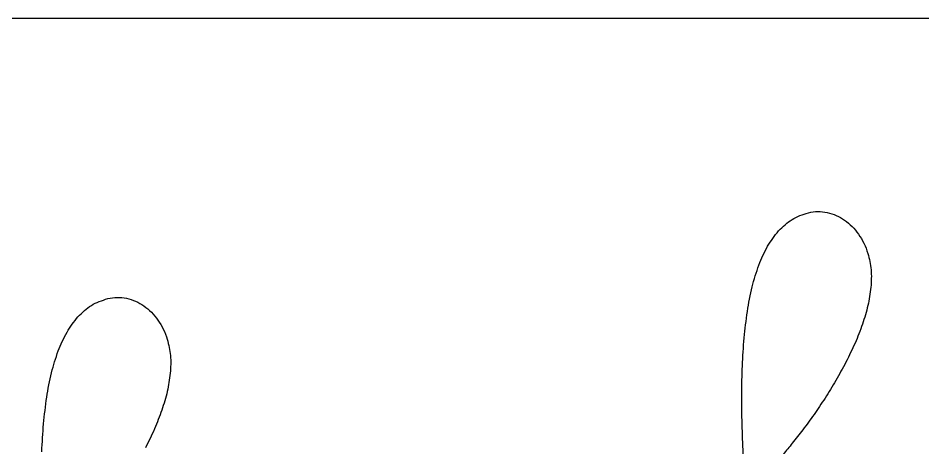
# Model space of a CAD drawing. Header units: millimetres. Extents: x -310 to 60, y -185 to 185.
# Drawn here: x -62.37 to -24.84, y 167.11 to 184.97 of the extents above; entities that cross this region are included whole.
import ezdxf

# ---------------------------------------------------------------- set-up
doc = ezdxf.new("R2010")
doc.units = ezdxf.units.MM
doc.layers.get('0').update_dxf_attribs({"linetype": 'CONTINUOUS'})

msp = doc.modelspace()

# ---------------------------------------------------------------- linework, layer by layer
msp.add_lwpolyline([(-200.681, -184.932), (-200.681, -185.032), (-240.681, -185.032), (-240.681, -184.932), (-245.424, -180.189), (-265.424, -180.189), (-270.262, -185.032), (-305.471, -185.032), (-310.471, -180.224), (-310.471, 179.968), (-305.471, 184.968), (54.529, 184.968), (59.529, 179.968), (59.529, -180.032), (54.529, -185.032), (19.319, -185.032), (14.482, -180.189), (-5.518, -180.189), (-10.261, -184.932), (-10.261, -185.032), (-50.261, -185.032), (-50.261, -184.932), (-55.004, -180.189), (-195.939, -180.189)], close=True)
for points, knots in [([(-30.83, 176.127), (-30.654, 176.301), (-30.3, 176.65), (-29.829, 176.806), (-29.593, 176.884)], [0, 0, 0, 0, 0.0732222, 0.1467386, 0.1467386, 0.1467386, 0.1467386]), ([(-29.593, 176.884), (-29.461, 176.909), (-29.201, 176.958), (-28.938, 176.916), (-28.809, 176.895)], [0, 0, 0, 0, 0.03990095, 0.07898185, 0.07898185, 0.07898185, 0.07898185]), ([(-28.809, 176.895), (-28.682, 176.861), (-28.428, 176.79), (-28.205, 176.649), (-28.093, 176.578)], [0, 0, 0, 0, 0.03912047, 0.07869063, 0.07869063, 0.07869063, 0.07869063]), ([(-28.093, 176.578), (-27.985, 176.495), (-27.766, 176.325), (-27.598, 176.103), (-27.513, 175.991)], [0, 0, 0, 0, 0.04065472, 0.08288815, 0.08288815, 0.08288815, 0.08288815]), ([(-31.648, 174.709), (-31.538, 174.976), (-31.329, 175.485), (-30.991, 175.92), (-30.83, 176.127)], [0, 0, 0, 0, 0.085987, 0.1643469, 0.1643469, 0.1643469, 0.1643469]), ([(-27.513, 175.991), (-27.434, 175.867), (-27.274, 175.616), (-27.175, 175.335), (-27.125, 175.192)], [0, 0, 0, 0, 0.04380397, 0.08906321, 0.08906321, 0.08906321, 0.08906321]), ([(-27.125, 175.192), (-27.07, 174.967), (-26.956, 174.505), (-26.986, 174.03), (-27, 173.787)], [0, 0, 0, 0, 0.0690171, 0.1418029, 0.1418029, 0.1418029, 0.1418029]), ([(-32.124, 172.783), (-32.068, 173.125), (-31.959, 173.78), (-31.748, 174.409), (-31.648, 174.709)], [0, 0, 0, 0, 0.1039312, 0.1987395, 0.1987395, 0.1987395, 0.1987395]), ([(-27, 173.787), (-27.035, 173.532), (-27.106, 173.009), (-27.267, 172.507), (-27.35, 172.251)], [0, 0, 0, 0, 0.0770821, 0.1577966, 0.1577966, 0.1577966, 0.1577966]), ([(-59.892, 172.559), (-59.716, 172.733), (-59.362, 173.081), (-58.891, 173.237), (-58.655, 173.315)], [0, 0, 0, 0, 0.0732222, 0.1467386, 0.1467386, 0.1467386, 0.1467386]), ([(-58.655, 173.315), (-58.523, 173.34), (-58.262, 173.39), (-58, 173.348), (-57.871, 173.327)], [0, 0, 0, 0, 0.03990095, 0.07898185, 0.07898185, 0.07898185, 0.07898185]), ([(-57.871, 173.327), (-57.744, 173.292), (-57.49, 173.222), (-57.267, 173.081), (-57.155, 173.01)], [0, 0, 0, 0, 0.03912003, 0.07869096, 0.07869096, 0.07869096, 0.07869096]), ([(-57.155, 173.01), (-57.047, 172.927), (-56.828, 172.756), (-56.66, 172.535), (-56.575, 172.422)], [0, 0, 0, 0, 0.04065407, 0.0828875, 0.0828875, 0.0828875, 0.0828875]), ([(-32.33, 170.521), (-32.31, 170.907), (-32.271, 171.664), (-32.173, 172.415), (-32.124, 172.783)], [0, 0, 0, 0, 0.1160285, 0.2272083, 0.2272083, 0.2272083, 0.2272083]), ([(-60.709, 171.141), (-60.6, 171.407), (-60.39, 171.917), (-60.053, 172.352), (-59.892, 172.559)], [0, 0, 0, 0, 0.0859873, 0.1643468, 0.1643468, 0.1643468, 0.1643468]), ([(-56.575, 172.422), (-56.496, 172.299), (-56.335, 172.048), (-56.237, 171.767), (-56.186, 171.624)], [0, 0, 0, 0, 0.04380397, 0.08906321, 0.08906321, 0.08906321, 0.08906321]), ([(-27.35, 172.251), (-27.448, 171.987), (-27.647, 171.451), (-27.903, 170.94), (-28.033, 170.68)], [0, 0, 0, 0, 0.0842305, 0.1714462, 0.1714462, 0.1714462, 0.1714462]), ([(-56.186, 171.624), (-56.131, 171.399), (-56.018, 170.937), (-56.047, 170.462), (-56.062, 170.218)], [0, 0, 0, 0, 0.0690172, 0.141803, 0.141803, 0.141803, 0.141803]), ([(-61.186, 169.214), (-61.129, 169.557), (-61.021, 170.212), (-60.81, 170.841), (-60.709, 171.141)], [0, 0, 0, 0, 0.1039313, 0.1987395, 0.1987395, 0.1987395, 0.1987395]), ([(-32.341, 168.101), (-32.35, 168.509), (-32.368, 169.315), (-32.343, 170.122), (-32.33, 170.521)], [0, 0, 0, 0, 0.1222313, 0.2419801, 0.2419801, 0.2419801, 0.2419801]), ([(-28.033, 170.68), (-28.171, 170.422), (-28.444, 169.913), (-28.75, 169.424), (-28.902, 169.183)], [0, 0, 0, 0, 0.0876744, 0.1730869, 0.1730869, 0.1730869, 0.1730869]), ([(-56.062, 170.218), (-56.097, 169.963), (-56.168, 169.441), (-56.329, 168.939), (-56.412, 168.682)], [0, 0, 0, 0, 0.0770824, 0.1577965, 0.1577965, 0.1577965, 0.1577965]), ([(-61.392, 166.952), (-61.372, 167.339), (-61.333, 168.096), (-61.234, 168.847), (-61.186, 169.214)], [0, 0, 0, 0, 0.1160283, 0.2272082, 0.2272082, 0.2272082, 0.2272082]), ([(-28.902, 169.183), (-29.052, 168.953), (-29.346, 168.505), (-29.666, 168.076), (-29.822, 167.867)], [0, 0, 0, 0, 0.0823098, 0.1606278, 0.1606278, 0.1606278, 0.1606278]), ([(-56.412, 168.682), (-56.509, 168.419), (-56.708, 167.883), (-56.965, 167.371), (-57.095, 167.111)], [0, 0, 0, 0, 0.0842305, 0.1714462, 0.1714462, 0.1714462, 0.1714462]), ([(-32.242, 165.943), (-32.261, 166.255), (-32.303, 166.974), (-32.328, 167.694), (-32.341, 168.101)], [0.0264023, 0.0264023, 0.0264023, 0.0264023, 0.1201037, 0.2424794, 0.2424794, 0.2424794, 0.2424794]), ([(-29.822, 167.867), (-29.966, 167.679), (-30.234, 167.331), (-30.516, 166.995), (-30.645, 166.841)], [0, 0, 0, 0, 0.0710642, 0.1315458, 0.1315458, 0.1315458, 0.1315458])]:
    msp.add_open_spline(points, degree=3, knots=knots)

doc.saveas('drawing.dxf')
